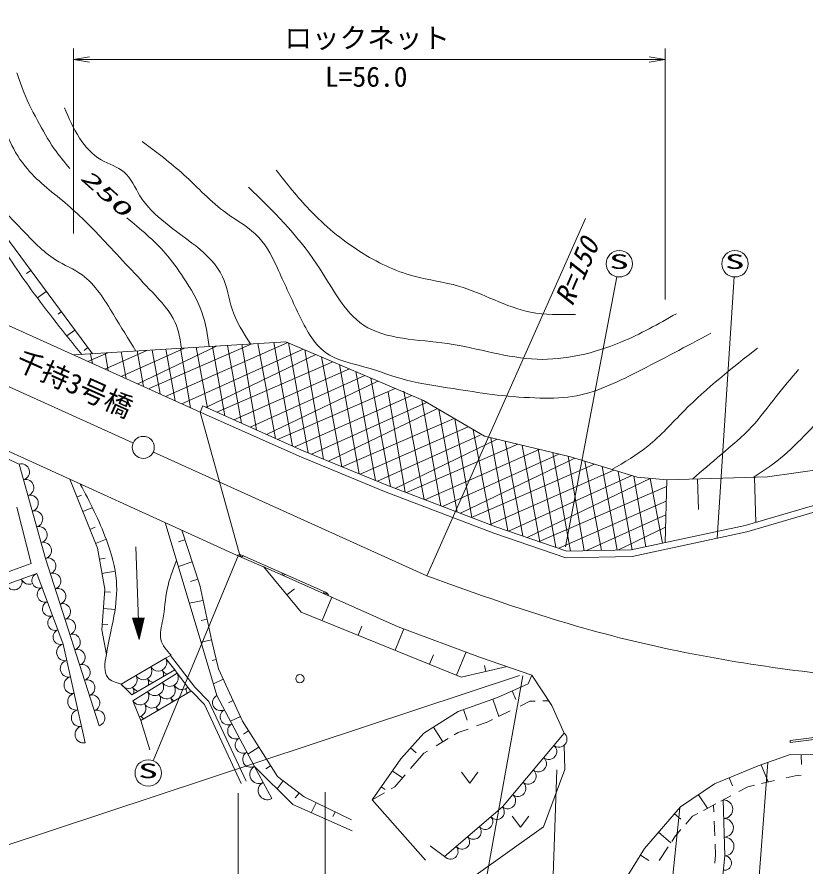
# Model space of a CAD drawing. Units: millimetres, scale not verified. Extents: x 40000 to 680000, y 20000 to 380000.
# Drawn here: x 254178 to 325644, y 243275 to 320240 of the extents above; entities that cross this region are included whole.
import ezdxf
from ezdxf.enums import TextEntityAlignment as Align

# ---------------------------------------------------------------- set-up
doc = ezdxf.new("R2010")
doc.units = ezdxf.units.MM
doc.header["$LTSCALE"] = 1000
for name, color, linetype, lineweight in [('M-BGD', 2, 'Continuous', 13), ('M-BGD-EXST', 1, 'Continuous', 13), ('M-BGD-RSTR', 3, 'Continuous', 13), ('M-TTL', 7, 'Continuous', 13), ('M-TTL-FRAM', 7, 'Continuous', 13), ('M-TTL-LINE', 7, 'Continuous', 13), ('M-TTL-TXT', 7, 'Continuous', 13)]:
    doc.layers.add(name, color=color, linetype=linetype, lineweight=lineweight)
doc.styles.add('ＭＳ ゴシック', font='')
doc.styles.get('ＭＳ ゴシック').set_extended_font_data('MS Gothic')

# ---------------------------------------------------------------- blocks, each defined once
blk = doc.blocks.new('open_arrow')
at = {"color": 0, "linetype": 'Continuous', "lineweight": -2}
blk.add_lwpolyline([(7.5, 1.25), (0, 0), (7.5, -1.25)], dxfattribs=at)

msp = doc.modelspace()

# ---------------------------------------------------------------- linework, layer by layer
at = {"layer": 'M-BGD'}
for p, q in [((197889, 311908), (264689, 281634)), ((266570, 280778), (291337, 269580))]:
    msp.add_line(p, q, dxfattribs=at)
msp.add_open_spline([(291337, 269580), (295838, 267963), (300338, 266346), (304926, 265024), (311824, 263035), (318919, 261712), (326064, 260842), (333103, 259985), (340190, 259567), (347262, 259781), (351014, 259894), (354763, 260186), (358495, 260589), (358841, 260626), (359187, 260664), (359532, 260705), (359670, 260721), (359808, 260737), (359946, 260753), (360249, 260788), (360551, 260821), (360853, 260854)], degree=3, knots=[0, 0, 0, 0, 1, 1, 1, 2, 2, 2, 3, 3, 3, 4, 4, 4, 5, 5, 5, 6, 6, 6, 7, 7, 7, 7], dxfattribs=at)
at = {"layer": 'M-BGD-EXST'}
for p, q in [((244750, 296173), (270456, 284577)), ((270786, 284429), (274417, 271326)), ((274088, 271468), (249490, 282643))]:
    msp.add_line(p, q, dxfattribs=at)
at = {"layer": 'M-BGD-RSTR'}
msp.add_circle((265630, 281223), 1000, dxfattribs=at)
at = {"layer": 'M-TTL'}
for p, q in [((261015, 289718), (246535, 309267)), ((255031, 296979), (255422, 297269)), ((256050, 294780), (256834, 295362)), ((257900, 293305), (258195, 293524)), ((258704, 291321), (259430, 291858)), ((259292, 289613), (278575, 290793)), ((260260, 290007), (260609, 290266)), ((269369, 290229), (263635, 287653)), ((272258, 290406), (265126, 286981)), ((275484, 290603), (266156, 286566)), ((278741, 290722), (267644, 285845)), ((269002, 290207), (269925, 284816)), ((270433, 290294), (271466, 284784)), ((271902, 290384), (273039, 284082)), ((273262, 290467), (274528, 283419)), ((274583, 290548), (275909, 282803)), ((276008, 290636), (277619, 282042)), ((277479, 290726), (279172, 281349)), ((278575, 290793), (291057, 285466)), ((278802, 290695), (280591, 280737)), ((262418, 289804), (260607, 289020)), ((260857, 289708), (261014, 288836)), ((266026, 290025), (262152, 288322)), ((262168, 289789), (262441, 288192)), ((263614, 289877), (264067, 287459)), ((265076, 289967), (265659, 286741)), ((266435, 290050), (267151, 286068)), ((267684, 290126), (268524, 285448)), ((280137, 290126), (269123, 285178)), ((281281, 289638), (271314, 284851)), ((280280, 290065), (281974, 280166)), ((281788, 289422), (283652, 279474)), ((282829, 288977), (272291, 284416)), ((283419, 288726), (285204, 278833)), ((284335, 288334), (273844, 283724)), ((284910, 288089), (286682, 278224)), ((285738, 287736), (275332, 283061)), ((286901, 287240), (276820, 282398)), ((286277, 287506), (288043, 277672)), ((288478, 286567), (277819, 281952)), ((289265, 286328), (291106, 276505)), ((241210, 285582), (254375, 279711)), ((289981, 285925), (279369, 281261)), ((287840, 286241), (289395, 277157)), ((270786, 284429), (271021, 284982)), ((271021, 284982), (279993, 280983)), ((291330, 285306), (280886, 280615)), ((290896, 285535), (292630, 275924)), ((291057, 285466), (296580, 282232)), ((270456, 284577), (279757, 280432)), ((292307, 284734), (282416, 279984)), ((292426, 284664), (294097, 275365)), ((293816, 283850), (283679, 279463)), ((293897, 283803), (295428, 274858)), ((295100, 283098), (285303, 278793)), ((295559, 282829), (297178, 274191)), ((296169, 282330), (286862, 278149)), ((297730, 281955), (288473, 277508)), ((296580, 282232), (304361, 280359)), ((297156, 282093), (298678, 273661)), ((298439, 281784), (300049, 273193)), ((279993, 280983), (287735, 277789)), ((299610, 281502), (289489, 277121)), ((301540, 281038), (291169, 276481)), ((300003, 281408), (301580, 272669)), ((301441, 281062), (303038, 272171)), ((279757, 280432), (287514, 277231)), ((303331, 280607), (292780, 275867)), ((304772, 280235), (294396, 275251)), ((302760, 280744), (304361, 271831)), ((304160, 280407), (305625, 271854)), ((304361, 280359), (310436, 278528)), ((322248, 278544), (333760, 280218)), ((254375, 279711), (256771, 271166)), ((256771, 271166), (254375, 279711)), ((306548, 279700), (295393, 274871)), ((305678, 279962), (307192, 271883)), ((307250, 279488), (308618, 271909)), ((308312, 279168), (297076, 274230)), ((309950, 278674), (298743, 273639)), ((308704, 279050), (309979, 271952)), ((310105, 278628), (311203, 272214)), ((258960, 278341), (261471, 272086)), ((311603, 278418), (300443, 273058)), ((310436, 278528), (313099, 278278)), ((311606, 278418), (312708, 272537)), ((313099, 278278), (312969, 272593)), ((313099, 278278), (322248, 278544)), ((315979, 275590), (315899, 278359)), ((321178, 274428), (321059, 278509)), ((287514, 277231), (297409, 273460)), ((287735, 277789), (297613, 274025)), ((313085, 277673), (301549, 272680)), ((260019, 276879), (259612, 276716)), ((313055, 276362), (303309, 272079)), ((254177, 275791), (255477, 270693)), ((260982, 275751), (260136, 275411)), ((320225, 274151), (327056, 276140)), ((320372, 273568), (327299, 275586)), ((313027, 275115), (305775, 271857)), ((267624, 274405), (270861, 263640)), ((297613, 274025), (304049, 271826)), ((309885, 271932), (320225, 274151)), ((261264, 273988), (260785, 273795)), ((269121, 273725), (270749, 268742)), ((297409, 273460), (303955, 271224)), ((313001, 273988), (308674, 271910)), ((309954, 271333), (320372, 273568)), ((262205, 272883), (261297, 272518)), ((268822, 272653), (269408, 272844)), ((261471, 272086), (262134, 268374)), ((264959, 272218), (265248, 263818)), ((304049, 271826), (309885, 271932)), ((256771, 271166), (261633, 255987)), ((261633, 255987), (256771, 271166)), ((262181, 271190), (261648, 271095)), ((277244, 270104), (274088, 271468)), ((274571, 271458), (282161, 268098)), ((303955, 271224), (309954, 271333)), ((255477, 270693), (242183, 265946)), ((268817, 270437), (270062, 270844)), ((276526, 270415), (279953, 266295)), ((242183, 264797), (255976, 269794)), ((242183, 264797), (255976, 269794)), ((255976, 269794), (258375, 263397)), ((255976, 269794), (258375, 263397)), ((263074, 269991), (261883, 269778)), ((288751, 264959), (277244, 270104)), ((269916, 269068), (270572, 269282)), ((270749, 268742), (271845, 263671)), ((262134, 268374), (261868, 264695)), ((262651, 268087), (262116, 268125)), ((279334, 268407), (278661, 267848)), ((269822, 267093), (271048, 267358)), ((282733, 267650), (281867, 265517)), ((263121, 266535), (262007, 266616)), ((265699, 265767), (264664, 265731)), ((265248, 263818), (264664, 265731)), ((265692, 265735), (264674, 265700)), ((265680, 265684), (264689, 265650)), ((265668, 265634), (264704, 265601)), ((265657, 265584), (264719, 265551)), ((265645, 265533), (264734, 265502)), ((265248, 263818), (265699, 265767)), ((270870, 265529), (271418, 265647)), ((279953, 266295), (294448, 260407)), ((262416, 265172), (261905, 265209)), ((265633, 265483), (264749, 265452)), ((265622, 265432), (264765, 265403)), ((265610, 265382), (264780, 265353)), ((265598, 265331), (264795, 265304)), ((265586, 265281), (264810, 265254)), ((265575, 265231), (264825, 265205)), ((265563, 265180), (264840, 265155)), ((265551, 265130), (264855, 265106)), ((265540, 265079), (264870, 265056)), ((265528, 265029), (264885, 265007)), ((265516, 264978), (264901, 264957)), ((265505, 264928), (264916, 264908)), ((265493, 264877), (264931, 264858)), ((265481, 264827), (264946, 264809)), ((265470, 264777), (264961, 264759)), ((285441, 265026), (285106, 264201)), ((289273, 264765), (288486, 262828)), ((296219, 262192), (288751, 264959)), ((261868, 264695), (262299, 262441)), ((265458, 264726), (264976, 264710)), ((265446, 264676), (264991, 264660)), ((265435, 264625), (265006, 264611)), ((265423, 264575), (265021, 264561)), ((265411, 264524), (265037, 264512)), ((265400, 264474), (265052, 264462)), ((265388, 264424), (265067, 264413)), ((265376, 264373), (265082, 264363)), ((265365, 264323), (265097, 264314)), ((265353, 264272), (265112, 264264)), ((265341, 264222), (265127, 264215)), ((265330, 264171), (265142, 264165)), ((265318, 264121), (265157, 264115)), ((265306, 264071), (265173, 264066)), ((265295, 264020), (265188, 264016)), ((258375, 263397), (260373, 254451)), ((258375, 263397), (260373, 254451)), ((265283, 263970), (265203, 263967)), ((265271, 263919), (265218, 263917)), ((265260, 263869), (265233, 263868)), ((270861, 263640), (272306, 258726)), ((270883, 263563), (271824, 263767)), ((271845, 263671), (272461, 261153)), ((294903, 262680), (294046, 260570)), ((263623, 259756), (267648, 262113)), ((263623, 259756), (267648, 262113)), ((267648, 262113), (268095, 262371)), ((267648, 262113), (268487, 261068)), ((270318, 259493), (268095, 262371)), ((271894, 261897), (272257, 261986)), ((291948, 262408), (291604, 261562)), ((300866, 260588), (296219, 262192)), ((268487, 261068), (264581, 258790)), ((268487, 261068), (268693, 260759)), ((272461, 261153), (274619, 256408)), ((294448, 260407), (298646, 261354)), ((296565, 261463), (296689, 260913)), ((264684, 258259), (268693, 260759)), ((264684, 258259), (268693, 260759)), ((268693, 260759), (269943, 259132)), ((271991, 259799), (272891, 260208)), ((300536, 259790), (300866, 260588)), ((302692, 257822), (300866, 260588)), ((264581, 258790), (263623, 259756)), ((270318, 259493), (271592, 258198)), ((297741, 258538), (300536, 259790)), ((269943, 259132), (265421, 256477)), ((269961, 259143), (271175, 257909)), ((272306, 258726), (275717, 252309)), ((272306, 258726), (275717, 252309)), ((299428, 258381), (299087, 259141)), ((265421, 256477), (264684, 258259)), ((271175, 257909), (274511, 250761)), ((271592, 258198), (274964, 250973)), ((273361, 258079), (273774, 258267)), ((294195, 257287), (297741, 258538)), ((297867, 256833), (297318, 258389)), ((300703, 258205), (299802, 257769)), ((301183, 258219), (300703, 258205)), ((302406, 258255), (301852, 258238)), ((291066, 255327), (294195, 257287)), ((295008, 256492), (294668, 257454)), ((298899, 257332), (297855, 256827)), ((303798, 255332), (302692, 257822)), ((265421, 256477), (266226, 253805)), ((273539, 256406), (274435, 256814)), ((274619, 256408), (277798, 251384)), ((296823, 256328), (295853, 255973)), ((297292, 256555), (296823, 256328)), ((292788, 254524), (291941, 255875)), ((295088, 255694), (294195, 255368)), ((274734, 255239), (275181, 255521)), ((288980, 252991), (291066, 255327)), ((293285, 254822), (292205, 254174)), ((294195, 255368), (293838, 255154)), ((298209, 248626), (303798, 255332)), ((324283, 254662), (326944, 254997)), ((324308, 254464), (326949, 254796)), ((275122, 253428), (276110, 254053)), ((290374, 253534), (289868, 253985)), ((303853, 252013), (303816, 254230)), ((324283, 254662), (324308, 254464)), ((291066, 253491), (289868, 252103)), ((291403, 253693), (291066, 253491)), ((321389, 252345), (324216, 253350)), ((324216, 253350), (327858, 253412)), ((325316, 252473), (325301, 253368)), ((286394, 249278), (288980, 252991)), ((322312, 250896), (321667, 252459)), ((275717, 252309), (279185, 248840)), ((275717, 252309), (277278, 249382)), ((276736, 252072), (277183, 252355)), ((289136, 251254), (288217, 251894)), ((294486, 251778), (295236, 250778)), ((295236, 250778), (295986, 251778)), ((301917, 246813), (303853, 252013)), ((317432, 250712), (321389, 252345)), ((277765, 250260), (278318, 250987)), ((277798, 251384), (280226, 249533)), ((289395, 251555), (288438, 250446)), ((319070, 250554), (318776, 251266)), ((321710, 250756), (322888, 251029)), ((323922, 251269), (324751, 251462)), ((324751, 251462), (325289, 251501)), ((287558, 250219), (287215, 250457)), ((288438, 250446), (288115, 250261)), ((314355, 248640), (317432, 250712)), ((319629, 250022), (320458, 250466)), ((320458, 250466), (321051, 250603)), ((279414, 249441), (279756, 249891)), ((280226, 249533), (284504, 247452)), ((287518, 249921), (286394, 249278)), ((316806, 248510), (315982, 249735)), ((318019, 249160), (318907, 249635)), ((279185, 248840), (284562, 246469)), ((280872, 248096), (281314, 249004)), ((286394, 249278), (291214, 243817)), ((292963, 244138), (298209, 248626)), ((292963, 244138), (298209, 248626)), ((311089, 244872), (314355, 248640)), ((316429, 248308), (317541, 248904)), ((317347, 248800), (317370, 248192)), ((318220, 249267), (318381, 244202)), ((318381, 244202), (318220, 249267)), ((282836, 247765), (283032, 248168)), ((314385, 247528), (313818, 248020)), ((315452, 247785), (315912, 248031)), ((299091, 247785), (299841, 246785)), ((299841, 246785), (300591, 247785)), ((314829, 247076), (315452, 247785)), ((317403, 247350), (317455, 246021)), ((295610, 242332), (301917, 246813)), ((313479, 245389), (312370, 246350)), ((313887, 246006), (314390, 246578)), ((313557, 245508), (313887, 246006)), ((291651, 245099), (292963, 244138)), ((307760, 239470), (311089, 244872)), ((312416, 243784), (313231, 245015)), ((317485, 245248), (317522, 244298)), ((311489, 243787), (310715, 244264)), ((317522, 244298), (317472, 243533)), ((318381, 244202), (317955, 240259)), ((317955, 240259), (318381, 244202))]:
    msp.add_line(p, q, dxfattribs=at)
msp.add_circle((279835, 260261), 375, dxfattribs=at)
for centre, radius, start, end in [((254574, 278999), 740, 285.66547, 105.66547), ((254974, 277575), 740, 285.66547, 105.66547), ((255373, 276151), 740, 285.66547, 105.66547), ((255772, 274727), 740, 285.66547, 105.66547), ((256172, 273303), 740, 285.66547, 105.66547), ((256571, 271879), 740, 285.66547, 105.66547), ((256992, 270476), 724, 287.76101, 107.76101), ((274369, 271001), 500, 66.12203, 111.12203), ((274571, 271458), 150, 156.12203, 336.12203), ((256216, 269154), 683, 110.55336, 290.55336), ((257434, 269096), 724, 287.76101, 107.76101), ((278366, 269778), 150, 156.12203, 336.12203), ((253907, 269044), 734, 199.91372, 19.91372), ((255287, 269544), 734, 199.91372, 294.57895), ((256696, 267875), 683, 110.55336, 290.55336), ((257876, 267717), 724, 287.76101, 107.76101), ((282161, 268098), 150, 156.12203, 336.12203), ((281959, 267641), 500, 21.12203, 66.12203), ((257175, 266595), 683, 110.55336, 290.55336), ((258318, 266337), 724, 287.76101, 107.76101), ((257655, 265316), 683, 110.55336, 290.55336), ((258760, 264957), 724, 287.76101, 107.76101), ((258135, 264036), 683, 110.55336, 290.55336), ((259202, 263577), 724, 287.76101, 107.76101), ((258541, 262651), 764, 102.59388, 282.59388), ((259644, 262197), 724, 287.76101, 107.76101), ((258874, 261160), 764, 102.59388, 282.59388), ((266977, 261720), 777, 210.34389, 30.34389), ((260086, 260817), 724, 287.76101, 107.76101), ((265635, 260935), 777, 210.34389, 30.34389), ((266681, 260674), 777, 342.50107, 30.34389), ((268025, 261413), 777, 210.34389, 253.29896), ((259208, 259669), 764, 102.59388, 282.59388), ((260528, 259437), 724, 287.76101, 107.76101), ((264293, 260149), 777, 210.34389, 30.34389), ((265339, 259888), 777, 341.99857, 30.34389), ((266681, 260674), 777, 210.34389, 258.58855), ((268025, 260343), 787, 211.95865, 31.95865), ((263997, 259103), 777, 343.66383, 30.34389), ((265339, 259888), 777, 210.34389, 254.59619), ((266688, 259509), 787, 211.95865, 31.95865), ((267748, 259217), 787, 211.95865, 31.95865), ((269130, 260046), 787, 211.95865, 313.9112), ((259541, 258178), 764, 102.59388, 282.59388), ((260970, 258057), 724, 287.76101, 107.76101), ((265352, 258675), 787, 211.95865, 31.95865), ((266412, 258384), 787, 211.95865, 31.95865), ((268795, 258921), 787, 358.07444, 31.95865), ((272647, 258084), 727, 117.98936, 297.98936), ((265076, 257550), 787, 285.81143, 31.95865), ((267458, 258087), 787, 3.24054, 31.95865), ((268795, 258921), 787, 211.95865, 239.28182), ((259874, 256687), 764, 102.59388, 282.59388), ((261412, 256677), 724, 287.76101, 107.76101), ((266122, 257254), 787, 7.04548, 31.95865), ((267458, 258087), 787, 211.95865, 236.85763), ((273329, 256801), 727, 117.98936, 297.98936), ((266122, 257254), 787, 211.95865, 235.03673), ((260207, 255197), 764, 102.59388, 282.59388), ((274011, 255517), 727, 117.98936, 297.98936), ((274693, 254234), 727, 117.98936, 297.98936), ((303332, 254773), 728, 230.1938, 50.1938), ((302401, 253656), 728, 230.1938, 50.1938), ((275376, 252950), 727, 117.98936, 297.98936), ((301469, 252538), 728, 230.1938, 50.1938), ((276107, 251577), 829, 118.07581, 298.07581), ((300538, 251420), 728, 230.1938, 50.1938), ((276888, 250113), 829, 118.07581, 298.07581), ((299606, 250302), 728, 230.1938, 50.1938), ((298675, 249185), 728, 230.1938, 50.1938), ((297684, 248177), 690, 220.54614, 40.54614), ((318247, 248423), 845, 271.81533, 91.81533), ((296635, 247279), 690, 220.54614, 40.54614), ((318301, 246735), 845, 271.81533, 91.81533), ((295586, 246382), 690, 220.54614, 40.54614), ((294537, 245484), 690, 220.54614, 40.54614), ((318354, 245046), 845, 271.81533, 91.81533), ((293487, 244586), 690, 220.54614, 40.54614), ((318310, 243545), 661, 263.84214, 83.84214)]:
    msp.add_arc(centre, radius, start, end, dxfattribs=at)
for points, knots in [([(260047, 289659), (258489, 291586), (256930, 293514), (255476, 295518), (254287, 297157), (253168, 298847), (252031, 300524), (250998, 302050), (249950, 303565), (248856, 305046), (247739, 306558), (246574, 308036), (245411, 309514), (244208, 311043), (243008, 312573), (241858, 314143), (240964, 315365), (240100, 316610), (239329, 317911), (238817, 318774), (238346, 319662), (237876, 320549)], [0, 0, 0, 0, 1, 1, 1, 2, 2, 2, 3, 3, 3, 4, 4, 4, 5, 5, 5, 6, 6, 6, 7, 7, 7, 7]), ([(259924, 277903), (260776, 276261), (261628, 274620), (262284, 272847), (262734, 271632), (263091, 270356), (263191, 269132), (263368, 266968), (262740, 264967), (262283, 262435), (262143, 261657), (262019, 260828), (262413, 260361), (262670, 260058), (263146, 259907), (263623, 259756)], [0, 0, 0, 0, 1, 1, 1, 2, 2, 2, 3, 3, 3, 4, 4, 4, 5, 5, 5, 5]), ([(268653, 270982), (268318, 270119), (267984, 269255), (267801, 268374), (267614, 267470), (267586, 266548), (267403, 265590), (267287, 264977), (267107, 264350), (267238, 263800), (267361, 263279), (267763, 262827), (268166, 262375)], [0, 0, 0, 0, 1, 1, 1, 2, 2, 2, 3, 3, 3, 4, 4, 4, 4])]:
    msp.add_open_spline(points, degree=3, knots=knots, dxfattribs=at)
at = {"layer": 'M-TTL-FRAM'}
for points in [[(258960, 306503), (258474, 307088), (257987, 307674), (257554, 308295), (256988, 309108), (256512, 309983), (256043, 310862), (255527, 311826), (255019, 312795), (254637, 313814), (254468, 314265), (254324, 314725), (254180, 315185)], [(271613, 290367), (271455, 291421), (271297, 292476), (270952, 293467), (270564, 294579), (269941, 295611), (269280, 296607), (268770, 297376), (268238, 298122), (267640, 298810), (266601, 300004), (265364, 301021), (264127, 302038)], [(315434, 278346), (316295, 279089), (317156, 279832), (318028, 280569), (318989, 281382), (319963, 282186), (320815, 283105), (321609, 283960), (322296, 284914), (323022, 285834), (323679, 286666), (324367, 287470), (325055, 288273)]]:
    msp.add_open_spline(points, degree=3, knots=[0, 0, 0, 0, 1, 1, 1, 2, 2, 2, 3, 3, 3, 4, 4, 4, 4], dxfattribs=at)
at = {"layer": 'M-TTL-LINE'}
for points, knots in [([(264954, 289959), (264285, 291052), (263615, 292144), (262932, 293269), (262126, 294598), (261302, 295972), (260083, 296856), (259346, 297390), (258464, 297745), (257681, 298233), (256501, 298968), (255545, 300005), (254575, 301019), (253136, 302524), (251669, 303981), (250444, 305630), (249508, 306892), (248713, 308267), (247915, 309633), (246610, 311867), (245293, 314081), (243976, 316294)], [0, 0, 0, 0, 1, 1, 1, 2, 2, 2, 3, 3, 3, 4, 4, 4, 5, 5, 5, 6, 6, 6, 7, 7, 7, 7]), ([(269089, 290212), (268966, 291014), (268843, 291815), (268536, 292533), (268092, 293571), (267262, 294434), (266455, 295287), (264988, 296837), (263594, 298353), (262164, 299866), (261081, 301013), (259976, 302158), (258770, 303196), (257528, 304266), (256179, 305224), (255120, 306463), (254487, 307202), (253958, 308042), (253551, 308929), (253210, 309670), (252954, 310446), (252654, 311202), (252158, 312453), (251542, 313653), (250925, 314853)], [0, 0, 0, 0, 1, 1, 1, 2, 2, 2, 3, 3, 3, 4, 4, 4, 5, 5, 5, 6, 6, 6, 7, 7, 7, 8, 8, 8, 8]), ([(275366, 290596), (274717, 291608), (274068, 292619), (273692, 293749), (273368, 294721), (273247, 295781), (272828, 296695), (272323, 297797), (271387, 298688), (270394, 299481), (268569, 300941), (266552, 302073), (265335, 304029), (264872, 304772), (264525, 305634), (263894, 306174), (263317, 306669), (262503, 306894), (261812, 307295), (261006, 307764), (260367, 308474), (259859, 309249), (259293, 310112), (258887, 311057), (258482, 312003)], [0, 0, 0, 0, 1, 1, 1, 2, 2, 2, 3, 3, 3, 4, 4, 4, 5, 5, 5, 6, 6, 6, 7, 7, 7, 8, 8, 8, 8]), ([(317109, 291564), (314888, 290383), (312666, 289201), (310383, 288042), (308505, 287089), (306584, 286151), (304542, 285832), (303434, 285659), (302291, 285668), (301156, 285713), (299851, 285764), (298558, 285862), (297272, 286023), (296101, 286171), (294935, 286371), (293762, 286552), (292331, 286773), (290888, 286965), (289505, 287329), (288236, 287662), (287017, 288139), (285715, 288509), (284464, 288866), (283136, 289124), (282142, 289845), (281056, 290635), (280371, 291978), (279750, 293263), (279093, 294625), (278507, 295922), (277887, 297271), (277400, 298330), (276892, 299421), (276116, 300253), (275292, 301138), (274165, 301731), (273165, 302459), (271754, 303485), (270593, 304779), (269312, 305939), (268118, 307021), (266820, 307987), (265522, 308953)], [0, 0, 0, 0, 1, 1, 1, 2, 2, 2, 3, 3, 3, 4, 4, 4, 5, 5, 5, 6, 6, 6, 7, 7, 7, 8, 8, 8, 9, 9, 9, 10, 10, 10, 11, 11, 11, 12, 12, 12, 13, 13, 13, 14, 14, 14, 14]), ([(277683, 306362), (278651, 305133), (279619, 303904), (280694, 302772), (282059, 301334), (283597, 300052), (285281, 298979), (286807, 298007), (288454, 297207), (290189, 296742), (291520, 296385), (292903, 296225), (294228, 295841), (296444, 295198), (298501, 293929), (300735, 293485), (302056, 293223), (303440, 293249), (304824, 293275)], [0, 0, 0, 0, 1, 1, 1, 2, 2, 2, 3, 3, 3, 4, 4, 4, 5, 5, 5, 6, 6, 6, 6]), ([(275166, 304817), (277368, 302679), (279571, 300541), (281354, 297854), (282693, 295838), (283795, 293512), (285609, 292309), (287631, 290969), (290537, 291023), (293217, 290633), (296053, 290220), (298638, 289309), (301340, 289214), (303883, 289125), (306532, 289759), (308947, 290761), (310706, 291490), (312341, 292415), (313976, 293339)], [0, 0, 0, 0, 1, 1, 1, 2, 2, 2, 3, 3, 3, 4, 4, 4, 5, 5, 5, 6, 6, 6, 6]), ([(308139, 279220), (309258, 279875), (310376, 280530), (311377, 281332), (312565, 282284), (313586, 283444), (314670, 284531), (316740, 286608), (319038, 288420), (321336, 290232)], [0, 0, 0, 0, 1, 1, 1, 2, 2, 2, 3, 3, 3, 3]), ([(320927, 278506), (321902, 279134), (322878, 279762), (323753, 280509), (324596, 281229), (325347, 282058), (326130, 282854), (326959, 283696), (327826, 284500), (328572, 285408), (328994, 285921), (329377, 286468), (329761, 287014)], [0, 0, 0, 0, 1, 1, 1, 2, 2, 2, 3, 3, 3, 4, 4, 4, 4])]:
    msp.add_open_spline(points, degree=3, knots=knots, dxfattribs=at)
at = {"layer": 'M-TTL-TXT'}
for p, q in [((259293, 300607), (259294, 317381)), ((312970, 294626), (312971, 317379)), ((259294, 316381), (312971, 316379)), ((291380, 269628), (305733, 301968)), ((303924, 272200), (308578, 296691)), ((317682, 272991), (319215, 296672)), ((274238, 271403), (266544, 252816)), ((299741, 260532), (252844, 245021)), ((300068, 260526), (296299, 239768)), ((322279, 252661), (320891, 234537)), ((303142, 251981), (302564, 235812)), ((274237, 249892), (274236, 240660)), ((282120, 249974), (282119, 240660)), ((314279, 248552), (312892, 234694))]:
    msp.add_line(p, q, dxfattribs=at)
for centre in [(308803, 297870), (319292, 297870), (266086, 251707)]:
    msp.add_circle(centre, 1200, dxfattribs=at)

# ---------------------------------------------------------------- block references
at = {"layer": 'M-TTL-TXT', "xscale": 193, "yscale": 193}
msp.add_blockref('open_arrow', (259294, 316381), dxfattribs=at)
at = {"layer": 'M-TTL-TXT', "xscale": 193, "yscale": 193, "rotation": 180}
msp.add_blockref('open_arrow', (312971, 316379), dxfattribs=at)

# ---------------------------------------------------------------- texts
at = {"layer": 'M-BGD-EXST', "style": 'ＭＳ ゴシック'}
msp.add_text('千持3号橋', height=1833, rotation=335.88, dxfattribs=at).set_placement((253656, 287946), align=Align.BOTTOM_LEFT)
at = {"layer": 'M-TTL-FRAM', "style": 'ＭＳ ゴシック', "oblique": 15, "width": 2}
msp.add_text('250', height=1320, rotation=318.05, dxfattribs=at).set_placement((260707, 306568), align=Align.TOP_LEFT)
at = {"layer": 'M-TTL-TXT', "style": 'ＭＳ ゴシック'}
for s, p in [('ロックネット', (278437, 316876)), ('L=56.0', (282110, 313362))]:
    msp.add_text(s, height=1833, rotation=359.997, dxfattribs=at).set_placement(p, align=Align.BOTTOM_LEFT)
at = {"layer": 'M-TTL-TXT', "style": 'ＭＳ ゴシック', "oblique": 15}
msp.add_text('R=150', height=1833, rotation=66.612, dxfattribs=at).set_placement((305053, 293710), align=Align.BOTTOM_LEFT)
at = {"layer": 'M-TTL-TXT', "style": 'ＭＳ ゴシック', "width": 2}
for p in [(307884, 297007), (318374, 297007), (265167, 250845)]:
    msp.add_text('S', height=1320, rotation=359.997, dxfattribs=at).set_placement(p, align=Align.BOTTOM_LEFT)

doc.saveas('drawing.dxf')
